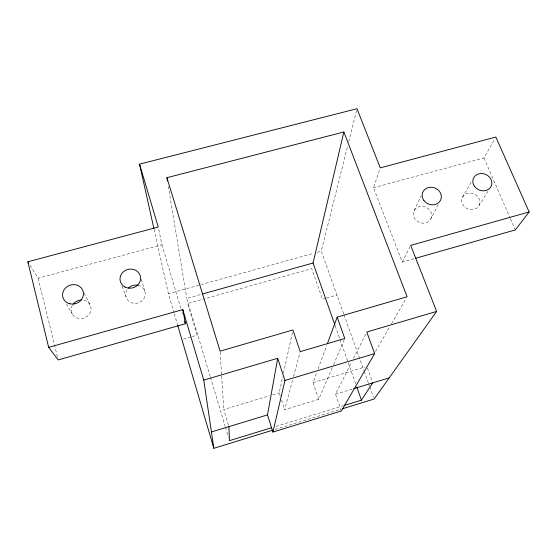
<?xml version="1.0" encoding="UTF-8"?>
<svg xmlns="http://www.w3.org/2000/svg" width="557" height="557" viewBox="0 0 557 557"><rect width="100%" height="100%" fill="white"/><g stroke="black" fill="none" stroke-linecap="round" stroke-linejoin="round"><path stroke-width="0.42" stroke-dasharray="2.79 2.09" d="M280.241 396.034L279.203 392.824L282.726 376.685M283.471 373.287L292.383 332.529M343.69 313.89L321.257 251.158L347.7 145.795M348.759 141.582L356.584 110.39M332.237 367.731L318.681 399.32L284.662 409.68L292.662 379.832M293.553 376.518L300 352.477M413.914 258.761L402.272 262.068L373.489 187.737L379.985 168.66M318.681 399.32L313.055 382.631L316.926 372.111M318.117 368.88L326.757 345.424M333.594 364.57L344.776 338.503M414.136 210.685L421.12 195.73M341.33 411.01L335.544 394.189L351.558 362.322M353.507 358.436L366.402 332.787M402.272 262.068L409.917 246.89M430.874 218.769A9.302 8.299 21.3 0 0 421.538 206.32A9.302 8.299 21.3 0 0 415.069 219.166A9.302 8.299 21.3 0 0 430.874 218.769L438.22 204.684M373.489 187.737L483.929 157.951L494.999 138.547M462.47 197.352L471.863 180.962M375.467 351.46L389.775 326.743M391.508 323.742L406.248 298.274M479.173 205.338A9.26 8.118 23.8 0 0 469.697 193.056A9.26 8.118 23.8 0 0 463.556 205.714A9.26 8.118 23.8 0 0 479.173 205.338L488.364 190.703M275.297 429.405L340.912 409.242M275.945 426.397L343.175 405.768M335.544 394.189L352.059 389.162M228.433 425.012L223.761 409.52L269.275 395.811M272.582 394.816L279.203 392.824M313.055 382.631L365.141 366.945M183.497 339.095L191.497 336.797M192.297 336.567L197.101 335.189L187.605 303.53L204.266 298.844M325.692 298.294L322.475 299.213L311.732 268.648L205.094 298.615M326.499 298.065L336.957 295.064M210.233 376.595L186.755 298.392L200.98 294.409M174.056 312.881L168.43 293.713L200.165 284.878M200.993 284.641L313.737 253.254M317.079 252.321L321.257 251.158M30.078 265.348L38.113 278.194L161.976 244.788L158.599 228.718M66.346 303.85L72.361 314.162M84.107 293.003L89.83 304.38M483.929 157.951L510.142 218.059M510.491 218.852L515.316 229.923M122.108 286.235L126.007 296.825M367.362 368.01L372.139 381.315M343.982 314.712L363.888 370.377M364.181 371.199L368.281 382.659M368.574 383.474L369.451 385.931M369.744 386.753L373.545 397.392M335.23 325.88L339.833 338.941M340.125 339.756L355.679 383.836M281.543 400.044L284.662 409.68M210.483 377.43L225.216 426.516M225.467 427.344L228.461 437.329M141.269 279.182L144.973 291.576M161.976 244.788L180.969 308.78M181.958 312.108L182.452 313.772M174.306 313.716L177.488 324.55M38.113 278.194L57.364 356.557M154.08 229.345L168.43 293.713M168.325 186.261L186.755 298.392M220.161 352.024L221.609 375.195M221.665 376.052L223.761 409.52M138.101 285.316A9.845 9.114 -14.1 0 1 144.347 297.863A9.845 9.114 -14.1 0 1 129.802 301.873A9.845 9.114 -14.1 0 1 128.639 287.92M83.94 300.237A10.033 9.191 -20.5 0 1 90.345 312.219A10.033 9.191 -20.5 0 1 76.643 317.824A10.033 9.191 -20.5 0 1 72.661 304.853"/><path stroke-width="0.84" d="M153.892 228.502L139.542 164.141L357.009 108.706L380.257 167.859L495.848 137.057L529.15 211.952L410.683 245.372L436.632 311.405L366.791 332.007L374.652 353.611L341.33 411.01L272.923 432.058L267.492 414.902L277.685 358.297L203.765 380.104L213.832 448.294L272.805 430.171M272.923 432.058L284.94 380.459L277.685 358.297M334.938 325.058L313.055 263.022L343.864 131.974L166.919 177.704L167.483 181.129M327.356 343.801L337.187 317.114L407.111 296.777L343.864 131.974M344.003 405.51L361.437 400.163L372.703 382.882M436.632 311.405L374.13 399.028L342.569 408.727M529.15 211.952L515.316 229.923L415.578 258.288M271.795 427.672L229.463 440.657L228.927 426.641M211.423 431.967L267.492 414.902M353.709 388.661L389.246 377.848M284.94 380.459L374.652 353.611M48.668 347.359L182.793 309.601L185.411 323.742L58.193 359.926L48.668 347.359L27.85 261.776L158.244 227.026L139.542 164.141M202.651 293.943L313.055 263.022M27.85 261.776L28.741 263.203M337.187 317.114L344.776 338.503L300.223 351.648L292.94 329.981L220.106 351.168L166.919 177.704M356.828 387.101L361.437 400.163M182.793 309.601L203.765 380.104M184.673 321.25L185.411 323.742M177.732 325.385L213.832 448.294M128.639 287.92A9.845 9.114 -14.1 0 1 138.101 285.316M73.148 304.164A10.033 9.191 -20.5 0 1 81.385 299.993M423.968 200.624A9.761 8.634 20.9 0 0 440.545 200.235A9.761 8.634 20.9 0 0 430.7 187.256A9.761 8.634 20.9 0 0 423.968 200.624M125.095 287.085A10.353 9.532 -13.3 0 0 140.615 278.34A10.353 9.532 -13.3 0 0 125.193 270.507A10.353 9.532 -13.3 0 0 125.095 287.085M70.022 303.823A10.562 9.622 -19.7 0 0 83.174 291.52A10.562 9.622 -19.7 0 0 65.803 287.69A10.562 9.622 -19.7 0 0 70.022 303.823M474.759 186.686A9.713 8.439 23.4 0 0 491.121 186.317A9.713 8.439 23.4 0 0 481.123 173.526A9.713 8.439 23.4 0 0 474.759 186.686"/></g></svg>
